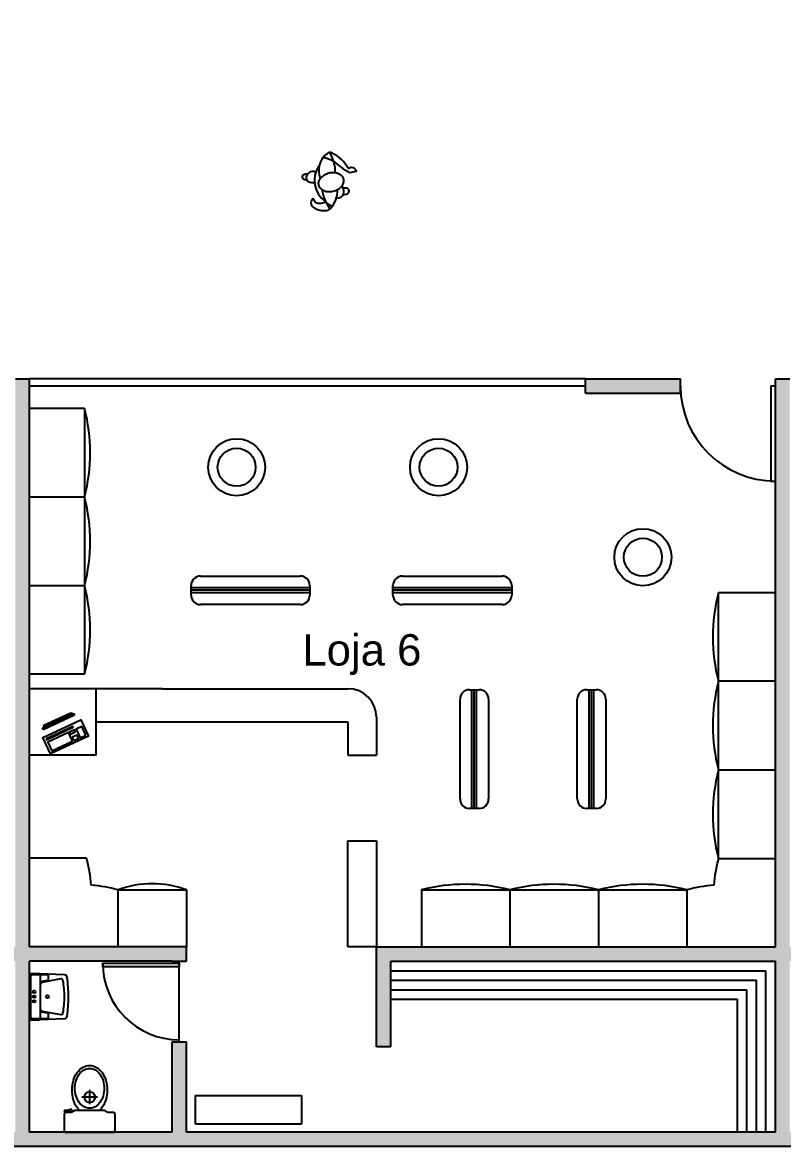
# Model space of a CAD drawing. Header units: inches. Extents: x 20.1 to 52.2, y 9.4 to 34.5.
# Drawn here: x 28.16 to 36.16, y 9.43 to 21.26 of the extents above; entities that cross this region are included whole.
import ezdxf

# ---------------------------------------------------------------- set-up
doc = ezdxf.new("R2010")
doc.units = ezdxf.units.IN
doc.header["$MEASUREMENT"] = 0
for name, color, linetype in [('ARQ-Banho Cozinha Serviço', 4, 'Continuous'), ('ARQ-Humaniza', 11, 'Continuous'), ('Esquadrias', 12, 'Continuous'), ('Hach-parede', 161, 'Continuous'), ('Mobiliario', 44, 'Continuous'), ('Parede', 5, 'Continuous'), ('Texto', 142, 'Continuous'), ('Vitrine', 132, 'Continuous')]:
    doc.layers.add(name, color=color, linetype=linetype)
doc.styles.add('arial', font='arial.ttf')

# ---------------------------------------------------------------- blocks, each defined once
blk = doc.blocks.new('gewrgrgr')
for p, q in [((0, 0.253), (0, -0.253)), ((0.189, 0.267), (0.018, 0.267)), ((0.207, 0.193), (0.207, 0.253)), ((0.22, 0.268, 0.62), (0.22, 0.188, 0.62)), ((0.231, 0.268, 0.62), (0.22, 0.268, 0.62)), ((0.231, 0.241, 0.62), (0.231, 0.268, 0.62)), ((0.241, 0.202, 0.62), (0.231, 0.241, 0.62)), ((0.228, 0.159), (0.207, 0.193)), ((0.22, 0.188, 0.62), (0.241, 0.188, 0.62)), ((0.228, -0.159), (0.228, 0.159)), ((0.241, 0.188, 0.62), (0.241, 0.202, 0.62)), ((0.228, 0.118, 0.32), (0.245, 0.118, 0.32)), ((0.37, -0.085), (0.37, 0.081)), ((0.228, -0.118, 0.32), (0.244, -0.118, 0.32)), ((0.448, 0), (0.296, 0)), ((0.207, -0.193), (0.228, -0.159)), ((0.207, -0.253), (0.207, -0.193)), ((0.189, -0.267), (0.018, -0.267))]:
    blk.add_line(p, q)
for points in [[(0.245, 0.118, -0.025691), (0.261, 0.131, -0.083213), (0.342, 0.17, -0.071868), (0.444, 0.185, -0.071868), (0.547, 0.17, -0.083213), (0.628, 0.131, -0.106686), (0.685, 0.067, -0.132415), (0.703, 0, -0.132415)], [(0.703, 0, -0.132415), (0.685, -0.067, -0.106686), (0.628, -0.131, -0.083213), (0.547, -0.17, -0.071868), (0.444, -0.185, -0.071868), (0.342, -0.17, -0.102933), (0.244, -0.118, -0.106686)]]:
    blk.add_lwpolyline(points, format="xyb")
blk.add_lwpolyline([(0.463, -0.155, -0.074259), (0.38, -0.142, -0.084949), (0.314, -0.109, -0.106298), (0.268, -0.057, -0.128632), (0.253, 0, -0.128632), (0.268, 0.057, -0.106298), (0.314, 0.109, -0.084949), (0.38, 0.142, -0.074259), (0.463, 0.155, -0.074259), (0.545, 0.142, -0.084949), (0.611, 0.109, -0.106298), (0.657, 0.057, -0.128632), (0.672, 0, -0.128632), (0.657, -0.057, -0.106298), (0.611, -0.109, -0.084949), (0.545, -0.142, -0.074259)], format="xyb", close=True)
blk.add_circle((0.37, -0.001), 0.0562)
for centre, start, end in [((0.013, 0.254), 69.6901, 184.0497), ((0.194, 0.254), 355.9503, 110.3099), ((0.013, -0.254), 175.9503, 290.3099), ((0.194, -0.254), 249.6901, 4.0497)]:
    blk.add_arc(centre, 0.0132, start, end)
blk = doc.blocks.new('erg')
blk.add_lwpolyline([(0.103, 0.242), (0.01, 0.242, 0.414214), (0, 0.232), (0, 0), (0, -0.232, 0.414214), (0.01, -0.242), (0.103, -0.242, 0.414214), (0.113, -0.232), (0.113, 0), (0.113, 0.232, 0.414214)], format="xyb", close=True)
for points in [[(0.107, -0.241), (0.367, -0.23, 0.374936), (0.396, -0.203, 0.011016), (0.41, 0, 0.011016), (0.396, 0.203, 0.374936), (0.367, 0.23), (0.107, 0.241)], [(0.125, 0.149), (0.124, 0.151, -0.401382), (0.133, 0.162), (0.19, 0.173, 0.362278), (0.198, 0.183), (0.198, 0.219, 0.414214), (0.188, 0.229), (0.028, 0.229, 0.414214), (0.008, 0.209), (0.008, -0.209, 0.414214), (0.028, -0.229), (0.188, -0.229, 0.414214), (0.198, -0.219), (0.198, -0.183, 0.362278), (0.19, -0.173), (0.133, -0.162, -0.401382), (0.124, -0.151), (0.125, -0.149)], [(0.113, -0.131, 0.361655), (0.13, -0.151), (0.328, -0.188, 0.413017), (0.351, -0.172, 0.047799), (0.367, 0, 0.047799), (0.351, 0.172, 0.413017), (0.328, 0.188), (0.13, 0.151, 0.361655), (0.113, 0.131)]]:
    blk.add_lwpolyline(points, format="xyb")
for centre, radius in [((0.048, 0.051), 0.0131), ((0.048, 0.001), 0.0131), ((0.188, 0), 0.0156), ((0.048, -0.049), 0.0131)]:
    blk.add_circle(centre, radius)
blk = doc.blocks.new('ADC_HUM_01-P')
for points in [[(-0.258, -0.024, -0.110492), (-0.197, 0.075, 0.070248), (-0.041, 0.213), (-0.039, 0.284, 0.528438), (-0.083, 0.209, 0.156689), (-0.282, 0.079, 0.281062), (-0.289, 0.027, 0.339035), (-0.049, -0.104)], [(0.172, 0.09), (0.172, 0.127, 1.112608), (0.11, 0.129), (0.102, 0.109)], [(0.205, -0.105, 0.01642), (0.207, -0.153, -0.189923), (0.193, -0.199, -0.123273), (0.184, -0.21), (0.147, -0.22, 0.424214), (0.144, -0.235, 0.508148), (0.236, -0.235, 0.183833), (0.291, -0.125, 0.278051), (0.283, -0.074, 0.213364), (0.105, 0.046)], [(-0.128, -0.137, 0.617822), (-0.076, -0.247, 0.277113), (-0.046, -0.231, 0.022505), (-0.019, -0.176)], [(-0.068, -0.247), (-0.07, -0.251, -1.112608), (-0.132, -0.244), (-0.13, -0.219)]]:
    blk.add_lwpolyline(points, format="xyb")
blk.add_lwpolyline([(-0.075, -0.055, 0.083199), (-0.055, -0.097, 0.106688), (-0.019, -0.13, 0.154342), (0.014, -0.137, 0.132444), (0.049, -0.127, 0.106688), (0.083, -0.097, 0.083199), (0.103, -0.055, 0.071851), (0.111, -0.001, 0.071851), (0.103, 0.053, 0.083199), (0.083, 0.096, 0.106688), (0.049, 0.126, 0.132444), (0.014, 0.136, 0.132444), (-0.021, 0.126, 0.106688), (-0.055, 0.096, 0.083199), (-0.075, 0.053, 0.071851), (-0.083, -0.001, 0.071851)], format="xyb", close=True)
for centre, radius, start, end in [((-0.169, -0.37), 0.446, 77.3623, 106.0396), ((0.12, 0.038), 0.0737, 345.3191, 119.6733), ((0.015, 0.094), 0.269, 222.3659, 311.4445), ((0.098, 0.403), 0.517, 266.6621, 291.5138), ((-0.207, 0.357), 0.621, 311.8815, 319.3184)]:
    blk.add_arc(centre, radius, start, end)

msp = doc.modelspace()

# ---------------------------------------------------------------- hatches: boundary and pattern name
at = {"layer": 'Hach-parede'}
h = msp.add_hatch(color=256, dxfattribs=at)
h.dxf.hatch_style = 1
h.paths.add_polyline_path([(26.089, 21.507), (27.089, 21.507), (27.089, 21.657), (26.089, 21.657)])
h.paths.add_polyline_path([(34.089, 21.507), (35.089, 21.507), (35.089, 21.657), (34.089, 21.657)])
h.paths.add_polyline_path([(42.089, 21.507), (43.089, 21.507), (43.089, 21.657), (42.089, 21.657)])
h.paths.add_polyline_path([(45.239, 21.507), (46.239, 21.507), (46.239, 21.657), (45.239, 21.657)])
h.paths.add_polyline_path([(46.239, 17.357), (46.239, 17.507), (45.239, 17.507), (45.239, 17.357)])
h.paths.add_polyline_path([(43.089, 17.357), (43.089, 17.507), (42.089, 17.507), (42.089, 17.357)])
h.paths.add_polyline_path([(35.089, 17.507), (34.089, 17.507), (34.089, 17.357), (35.089, 17.357)])
h.paths.add_polyline_path([(27.089, 17.507), (26.089, 17.507), (26.089, 17.357), (27.089, 17.357)])
h = msp.add_hatch(color=256, dxfattribs=at)
h.dxf.hatch_style = 1
h.paths.add_polyline_path([(24.439, 11.532), (20.089, 11.532), (20.089, 9.432), (52.239, 9.432), (52.239, 9.657), (52.239, 11.532), (47.889, 11.532), (47.889, 11.382), (47.889, 10.482), (48.039, 10.482), (48.039, 11.382), (52.089, 11.382), (52.089, 9.582), (45.889, 9.582), (45.889, 10.532), (45.739, 10.532), (45.739, 9.582), (44.239, 9.582), (44.239, 11.382), (45.739, 11.382), (45.889, 11.382), (45.889, 11.532), (44.239, 11.532), (44.239, 17.507), (44.089, 17.507), (44.089, 11.532), (42.439, 11.532), (42.439, 11.382), (42.589, 11.382), (44.089, 11.382), (44.089, 9.582), (42.589, 9.582), (42.589, 10.532), (42.439, 10.532), (42.439, 9.582), (36.239, 9.582), (36.239, 11.382), (40.289, 11.382), (40.289, 10.482), (40.439, 10.482), (40.439, 11.382), (40.439, 11.532), (36.239, 11.532), (36.239, 17.507), (36.089, 17.507), (36.089, 11.532), (31.889, 11.532), (31.889, 10.482), (32.039, 10.482), (32.039, 11.382), (36.089, 11.382), (36.089, 9.582), (32.039, 9.582), (31.889, 9.582), (29.889, 9.582), (29.889, 10.532), (29.739, 10.532), (29.739, 9.582), (28.239, 9.582), (28.239, 11.382), (29.739, 11.382), (29.889, 11.382), (29.889, 11.532), (28.239, 11.532), (28.239, 17.507), (28.089, 17.507), (28.089, 11.532), (26.439, 11.532), (26.439, 11.382), (26.589, 11.382), (28.089, 11.382), (28.089, 9.582), (26.589, 9.582), (26.589, 10.532), (26.439, 10.532), (26.439, 9.582), (24.439, 9.582), (24.289, 9.582), (20.239, 9.582), (20.239, 11.382), (24.289, 11.382), (24.289, 10.482), (24.439, 10.482), (24.439, 11.382)])

# ---------------------------------------------------------------- linework, layer by layer
msp.add_line((29.814, 10.532), (29.814, 11.382))
at = {"layer": 'Esquadrias', "ltscale": 0.009}
for points in [[(36.089, 17.432), (36.039, 17.432), (36.039, 16.432), (36.089, 16.432)], [(29.814, 11.361), (29.814, 11.321), (29.008, 11.321), (29.008, 11.361)]]:
    msp.add_lwpolyline(points, close=True, dxfattribs=at)
for centre, radius, start, end in [((36.089, 17.432), 1, 180, 270), ((36.039, 17.432), 1, 270, 272.866), ((29.814, 11.361), 0.806, 180, 270), ((29.814, 11.321), 0.806, 177.134, 180)]:
    msp.add_arc(centre, radius, start, end, dxfattribs=at)
at = {"layer": 'Mobiliario', "ltscale": 0.5}
for p, q in [((28.818, 17.196), (28.239, 17.196)), ((28.818, 17.194), (28.818, 14.4)), ((28.818, 16.264), (28.239, 16.264)), ((30.038, 15.433), (31.088, 15.433)), ((32.163, 15.433), (33.213, 15.433)), ((28.818, 15.332), (28.239, 15.332)), ((29.938, 15.233), (29.938, 15.333)), ((31.188, 15.283), (29.938, 15.283)), ((31.188, 15.333), (31.188, 15.233)), ((32.063, 15.233), (32.063, 15.333)), ((33.313, 15.283), (32.063, 15.283)), ((33.313, 15.333), (33.313, 15.233)), ((36.089, 15.258), (35.489, 15.258)), ((31.088, 15.133), (30.038, 15.133)), ((33.213, 15.133), (32.163, 15.133)), ((28.818, 14.4), (28.239, 14.4)), ((36.089, 14.328), (35.489, 14.328)), ((29.639, 14.248), (31.589, 14.248)), ((32.869, 14.238), (32.969, 14.238)), ((32.919, 12.988), (32.919, 14.238)), ((34.103, 14.238), (34.203, 14.238)), ((34.153, 12.988), (34.153, 14.238)), ((32.769, 13.088), (32.769, 14.138)), ((33.069, 14.138), (33.069, 13.088)), ((34.003, 13.088), (34.003, 14.138)), ((34.303, 14.138), (34.303, 13.088)), ((28.939, 13.898), (31.589, 13.898)), ((31.589, 13.898), (31.589, 13.548)), ((31.889, 13.948), (31.889, 13.548)), ((31.589, 13.548), (31.889, 13.548)), ((35.489, 13.394), (36.089, 13.394)), ((32.969, 12.988), (32.869, 12.988)), ((34.203, 12.988), (34.103, 12.988)), ((31.589, 11.532), (31.589, 12.648)), ((31.589, 12.648), (31.889, 12.648)), ((31.889, 12.648), (31.889, 11.532)), ((28.839, 12.464), (28.239, 12.464)), ((35.489, 12.462), (36.089, 12.462)), ((29.169, 12.132), (29.169, 11.532)), ((29.889, 12.132), (29.889, 11.532)), ((32.363, 12.132), (32.363, 11.532)), ((33.293, 12.132), (33.293, 11.532)), ((34.225, 12.132), (34.225, 11.532)), ((35.157, 12.132), (35.157, 11.532)), ((31.889, 11.532), (31.589, 11.532)), ((32.039, 11.282), (35.989, 11.282)), ((35.989, 9.582), (35.989, 11.282)), ((32.039, 11.182), (35.889, 11.182)), ((35.889, 9.582), (35.889, 11.182)), ((32.039, 11.082), (35.789, 11.082)), ((35.789, 9.582), (35.789, 11.082)), ((32.039, 10.982), (35.689, 10.982)), ((35.689, 9.582), (35.689, 10.982)), ((29.985, 9.968), (31.101, 9.968)), ((29.985, 9.668), (29.985, 9.968)), ((31.101, 9.968), (31.101, 9.668)), ((31.101, 9.668), (29.985, 9.668))]:
    msp.add_line(p, q, dxfattribs=at)
at = {"layer": 'Mobiliario', "ltscale": 0.1}
for p, q in [((31.188, 15.308), (29.938, 15.308)), ((31.188, 15.258), (29.938, 15.258)), ((33.313, 15.308), (32.063, 15.308)), ((33.313, 15.258), (32.063, 15.258)), ((35.489, 12.462), (35.489, 15.258)), ((32.894, 12.988), (32.894, 14.238)), ((32.944, 12.988), (32.944, 14.238)), ((34.128, 12.988), (34.128, 14.238)), ((34.178, 12.988), (34.178, 14.238)), ((29.169, 12.132), (29.889, 12.132)), ((32.361, 12.132), (35.159, 12.132))]:
    msp.add_line(p, q, dxfattribs=at)
at = {"layer": 'Mobiliario'}
for p, q in [((29.639, 14.248), (28.239, 14.248)), ((28.939, 13.548), (28.939, 14.248)), ((28.375, 13.836), (28.703, 13.989)), ((28.383, 13.82), (28.711, 13.973)), ((28.39, 13.863), (28.674, 13.995)), ((28.939, 13.548), (28.239, 13.548))]:
    msp.add_line(p, q, dxfattribs=at)
for points in [[(28.689, 13.983), (28.682, 13.987), (28.673, 13.996)], [(28.703, 13.989), (28.711, 13.973)], [(28.383, 13.82), (28.375, 13.836)], [(28.39, 13.843), (28.391, 13.852), (28.39, 13.863)]]:
    msp.add_lwpolyline(points, dxfattribs=at)
for points in [[(28.459, 13.564), (28.379, 13.736), (28.778, 13.922), (28.858, 13.75)], [(28.413, 13.72), (28.417, 13.711), (28.698, 13.842), (28.694, 13.851)], [(28.83, 13.761), (28.787, 13.852), (28.727, 13.824), (28.77, 13.733)], [(28.69, 13.697), (28.648, 13.787), (28.429, 13.686), (28.471, 13.595)], [(28.658, 13.792), (28.668, 13.771), (28.719, 13.795), (28.71, 13.816)], [(28.685, 13.737), (28.701, 13.703), (28.752, 13.726), (28.736, 13.761)]]:
    msp.add_lwpolyline(points, close=True, dxfattribs=at)
at = {"layer": 'Mobiliario', "ltscale": 0.5}
for centre in [(30.418, 16.578), (32.543, 16.578), (34.694, 15.631)]:
    msp.add_circle(centre, 0.3, dxfattribs=at)
at = {"layer": 'Mobiliario', "ltscale": 0.1}
for centre in [(30.418, 16.578), (32.543, 16.578), (34.694, 15.631)]:
    msp.add_circle(centre, 0.2, dxfattribs=at)
at = {"layer": 'Mobiliario', "ltscale": 0.5}
for centre, radius, start, end in [((26.987, 16.73), 1.889, 345.7177, 14.2823), ((26.987, 15.798), 1.889, 345.7177, 14.2823), ((30.038, 15.333), 0.1, 90, 180), ((31.088, 15.333), 0.1, 0, 90), ((32.163, 15.333), 0.1, 90, 180), ((33.213, 15.333), 0.1, 0, 90), ((26.987, 14.866), 1.889, 345.7177, 14.2823), ((37.319, 14.792), 1.889, 165.7177, 194.2823), ((30.038, 15.233), 0.1, 180, 270), ((31.088, 15.233), 0.1, 270, 0), ((32.163, 15.233), 0.1, 180, 270), ((33.213, 15.233), 0.1, 270, 0), ((37.319, 13.86), 1.889, 165.7177, 194.2823), ((32.869, 14.138), 0.1, 90, 180), ((32.969, 14.138), 0.1, 0, 90), ((34.103, 14.138), 0.1, 90, 180), ((34.203, 14.138), 0.1, 0, 90), ((37.319, 12.928), 1.889, 165.7177, 194.2823), ((32.869, 13.088), 0.1, 180, 270), ((32.969, 13.088), 0.1, 270, 0), ((34.103, 13.088), 0.1, 180, 270), ((34.203, 13.088), 0.1, 270, 0), ((27.008, 11.998), 1.889, 5.5686, 14.2823), ((37.319, 11.996), 1.889, 165.7177, 174.3659), ((28.703, 10.302), 1.889, 75.7177, 84.3659), ((29.529, 11.148), 1.048, 69.9163, 110.0837), ((32.827, 10.302), 1.889, 75.7177, 104.2823), ((33.759, 10.302), 1.889, 75.7177, 104.2823), ((34.691, 10.302), 1.889, 75.7177, 104.2823), ((35.623, 10.302), 1.889, 95.5686, 104.2823)]:
    msp.add_arc(centre, radius, start, end, dxfattribs=at)
at = {"layer": 'Mobiliario'}
msp.add_arc((31.589, 13.948), 0.3, 0, 90, dxfattribs=at)
at = {"layer": 'Parede'}
for p, q in [((28.089, 17.507), (28.239, 17.507)), ((28.239, 11.532), (28.239, 17.507)), ((34.089, 17.507), (35.089, 17.507)), ((34.089, 17.357), (34.089, 17.507)), ((35.089, 17.357), (35.089, 17.507)), ((36.089, 17.507), (36.239, 17.507)), ((36.089, 11.532), (36.089, 17.507)), ((34.089, 17.357), (35.089, 17.357)), ((29.889, 11.532), (28.239, 11.532)), ((29.889, 11.382), (29.889, 11.532)), ((31.889, 11.532), (36.089, 11.532)), ((31.889, 10.482), (31.889, 11.532)), ((28.239, 9.582), (28.239, 11.382)), ((29.739, 11.382), (28.239, 11.382)), ((29.739, 11.382), (29.889, 11.382)), ((32.039, 11.382), (36.089, 11.382)), ((32.039, 10.482), (32.039, 11.382)), ((36.089, 9.582), (36.089, 11.382)), ((29.739, 9.582), (29.739, 10.532)), ((29.739, 10.532), (29.889, 10.532)), ((29.889, 9.582), (29.889, 10.532)), ((32.039, 10.482), (31.889, 10.482)), ((29.739, 9.582), (28.239, 9.582)), ((31.889, 9.582), (29.889, 9.582)), ((32.039, 9.582), (31.889, 9.582)), ((36.089, 9.582), (32.039, 9.582)), ((52.239, 9.432), (20.089, 9.432))]:
    msp.add_line(p, q, dxfattribs=at)
at = {"layer": 'Vitrine'}
for p, q in [((34.089, 17.507), (28.239, 17.507)), ((34.089, 17.432), (28.239, 17.432))]:
    msp.add_line(p, q, dxfattribs=at)

# ---------------------------------------------------------------- block references
at = {"layer": 'ARQ-Banho Cozinha Serviço', "ltscale": 0.005}
msp.add_blockref('erg', (28.239, 11.008), dxfattribs=at)
at = {"layer": 'ARQ-Banho Cozinha Serviço', "rotation": 89.99999999999999}
msp.add_blockref('gewrgrgr', (28.87, 9.582), dxfattribs=at)
at = {"layer": 'ARQ-Humaniza', "rotation": 283.1983184634581}
msp.add_blockref('ADC_HUM_01-P', (31.41, 19.59), dxfattribs=at)

# ---------------------------------------------------------------- texts
at = {"layer": 'Texto', "style": 'arial'}
msp.add_text('Loja 6', height=0.3294, dxfattribs=at).set_placement((31.109, 14.492))

doc.saveas('drawing.dxf')
